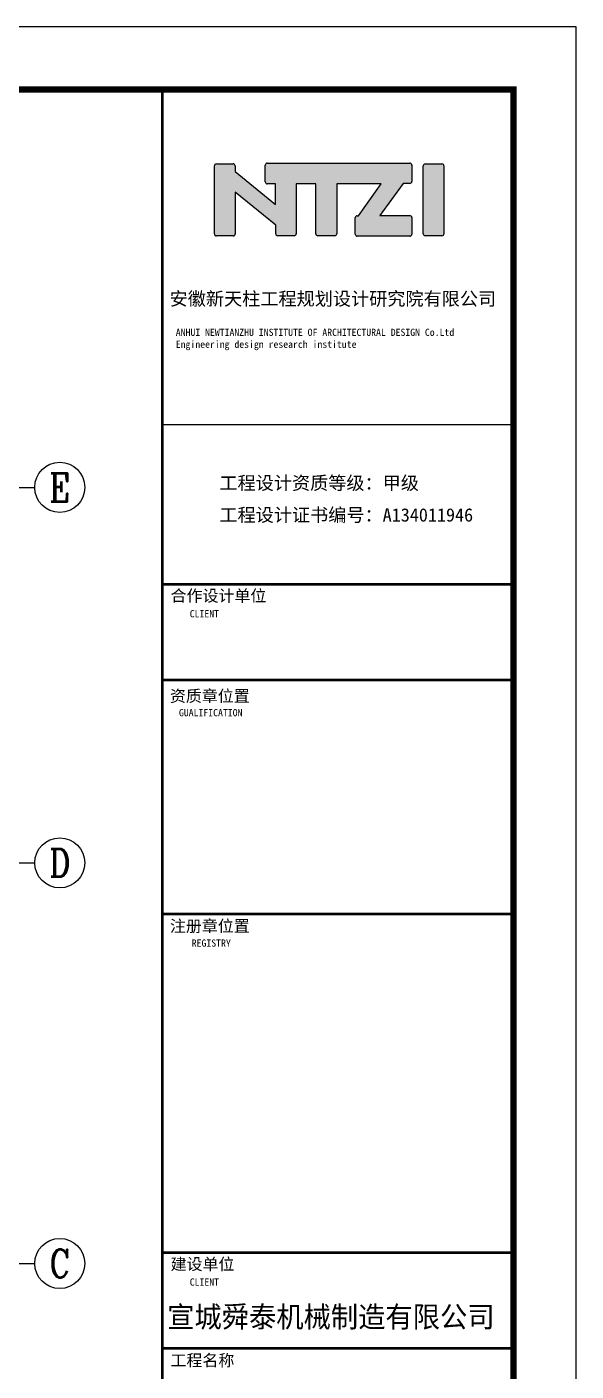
# Model space of a CAD drawing. Extents: x -522490 to 417652, y 450811 to 1108047.
# Drawn here: x 393976 to 402752, y 894913 to 916390 of the extents above; entities that cross this region are included whole.
import ezdxf
from ezdxf.enums import TextEntityAlignment as Align

# ---------------------------------------------------------------- set-up
doc = ezdxf.new("R2010")
doc.units = 0
doc.header["$LTSCALE"] = 1000
doc.header["$MEASUREMENT"] = 0
for name, color, linetype in [('46', 7, 'Continuous'), ('AXIS', 3, 'Continuous'), ('AXIS_TEXT', 7, 'Continuous'), ('PUB_TEXT', 7, 'Continuous'), ('PUB_TITLE', 4, 'Continuous')]:
    doc.layers.add(name, color=color, linetype=linetype)
doc.styles.add('-黑体', font='', dxfattribs={"width": 0.8})
doc.styles.add('_TCH_AXIS', font='COMPLEX', dxfattribs={"bigfont": 'GBCBIG'})
doc.styles.add('COMPLEX', font='COMPLEX')
doc.styles.add('TQ', font='')
doc.styles.get('-黑体').set_extended_font_data('Microsoft YaHei')
doc.styles.get('TQ').set_extended_font_data('SimSun')

# ---------------------------------------------------------------- blocks, each defined once
blk = doc.blocks.new('_AXISO')
blk.add_circle((0, 0), 0.5)
at = {"layer": 'AXIS_TEXT', "style": 'COMPLEX', "width": 1.041667}
blk.add_attdef('A', text='', height=0.56, dxfattribs=at).set_placement((-0.25, -0.28), (0.25, -0.28), align=Align.FIT)

msp = doc.modelspace()

# ---------------------------------------------------------------- hatches: boundary and pattern name
h = msp.add_hatch(color=256)
h.paths.add_polyline_path([(397305.1, 913750.4), (397951.7, 913221.8), (397951.7, 913084.5, 0.4142136), (397983.7, 913052.5), (398246.8, 913052.5, 0.4142136), (398278.8, 913084.5), (398278.8, 913883.5), (398592.5, 913883.5), (398592.5, 913085.8, 0.4142136), (398624.5, 913053.8), (398894.5, 913053.8, 0.4142136), (398926.5, 913085.8), (398926.5, 913883.3), (399639.1, 913883.3), (399277, 913372.1), (399254.9, 913372.1, 0.4142136), (399222.9, 913340.1), (399222.9, 913077.5, 0.4142136), (399254.9, 913045.5), (400095.2, 913045.5, 0.4142136), (400127.2, 913077.5), (400127.2, 913342.3, 0.4142136), (400095.2, 913374.3), (399615, 913374.3), (399989.5, 913888.2), (400096, 913888.2, 0.4142136), (400128, 913920.2), (400128, 914180.7, 0.4142136), (400096, 914212.7), (397817.4, 914212.7, 0.4142136), (397785.4, 914180.7), (397785.4, 913914.1, 0.4142136), (397817.4, 913882.1), (397948.5, 913882.1), (397948.5, 913554), (397303.3, 914081), (397303.5, 914169.5, 0.4148904), (397271.5, 914201.5), (397003.5, 914201.5, 0.4142136), (396971.5, 914169.5), (396971.5, 913082.3, 0.4142136), (397003.5, 913050.3), (397273.1, 913050.3, 0.4142136), (397305.1, 913082.3)])
h.paths.add_polyline_path([(400309.2, 913084.5, 0.4142136), (400341.2, 913052.5), (400608.6, 913052.5, 0.4142136), (400640.6, 913084.5), (400640.6, 914168.5, 0.4142136), (400608.6, 914200.5), (400341.2, 914200.5, 0.4142136), (400309.2, 914168.5)])

# ---------------------------------------------------------------- linework, layer by layer
for p, q in [((396971.5, 913082.3, 0), (396971.5, 914169.5, 0)), ((397003.5, 914201.5, 0), (397271.5, 914201.5, 0)), ((397303.5, 914169.5, 0), (397303.3, 914081, 0)), ((397303.3, 914081, 0), (397948.5, 913554, 0)), ((397785.4, 913914.1, 0), (397785.4, 914180.7, 0)), ((397817.4, 914212.7, 0), (400096, 914212.7, 0)), ((400128, 914180.7, 0), (400128, 913920.2, 0)), ((400309.2, 913084.5, 0), (400309.2, 914168.5, 0)), ((400341.2, 914200.5, 0), (400608.6, 914200.5, 0)), ((400640.6, 914168.5, 0), (400640.6, 913084.5, 0)), ((397948.5, 913882.1, 0), (397817.4, 913882.1, 0)), ((397948.5, 913554, 0), (397948.5, 913882.1, 0)), ((398592.5, 913883.5, 0), (398278.8, 913883.5, 0)), ((398278.8, 913883.5, 0), (398278.8, 913084.5, 0)), ((398592.5, 913085.8, 0), (398592.5, 913883.5, 0)), ((399639.1, 913883.3, 0), (398926.5, 913883.3, 0)), ((398926.5, 913883.3, 0), (398926.5, 913085.8, 0)), ((399277, 913372.1, 0), (399639.1, 913883.3, 0)), ((399989.5, 913888.2, 0), (399615, 913374.3, 0)), ((400096, 913888.2, 0), (399989.5, 913888.2, 0)), ((397951.7, 913221.8, 0), (397305.1, 913750.4, 0)), ((397305.1, 913750.4, 0), (397305.1, 913082.3, 0)), ((397951.7, 913084.5, 0), (397951.7, 913221.8, 0)), ((399222.9, 913077.5, 0), (399222.9, 913340.1, 0)), ((399254.9, 913372.1, 0), (399277, 913372.1, 0)), ((399615, 913374.3, 0), (400095.2, 913374.3, 0)), ((400127.2, 913342.3, 0), (400127.2, 913077.5, 0)), ((397273.1, 913050.3, 0), (397003.5, 913050.3, 0)), ((398246.8, 913052.5, 0), (397983.7, 913052.5, 0)), ((398894.5, 913053.8, 0), (398624.5, 913053.8, 0)), ((400095.2, 913045.5, 0), (399254.9, 913045.5, 0)), ((400608.6, 913052.5, 0), (400341.2, 913052.5, 0))]:
    msp.add_line(p, q)
for centre, start, end in [((397003.5, 914169.5), 90, 180), ((397271.5, 914169.5), 359.86763, 90), ((397817.4, 914180.7), 90, 180), ((400096, 914180.7), 0, 90), ((400341.2, 914168.5), 90, 180), ((400608.6, 914168.5), 0, 90), ((397817.4, 913914.1), 180, 270), ((400096, 913920.2), 270, 0), ((399254.9, 913340.1), 90, 180), ((400095.2, 913342.3), 0, 90), ((397003.5, 913082.3), 180, 270), ((397273.1, 913082.3), 270, 0), ((397983.7, 913084.5), 180, 270), ((398246.8, 913084.5), 270, 0), ((398624.5, 913085.8), 180, 270), ((398894.5, 913085.8), 270, 0), ((399254.9, 913077.5), 180, 270), ((400095.2, 913077.5), 270, 0), ((400341.2, 913084.5), 180, 270), ((400608.6, 913084.5), 270, 0)]:
    msp.add_arc(centre, 32, start, end)
at = {"layer": 'AXIS'}
for p, q in [((390100.6, 909032.7), (394100.6, 909032.7)), ((390100.6, 903032.7), (394100.6, 903032.7)), ((390100.6, 896632.7), (394100.6, 896632.7))]:
    msp.add_line(p, q, dxfattribs=at)
at = {"layer": 'PUB_TEXT'}
for q in [(401016.6, 915389.7), (401752.5, 914860.1)]:
    msp.add_line((401752.5, 915389.7), q, dxfattribs=at)
at = {"layer": 'PUB_TITLE'}
msp.add_line((401752.5, 915389.7), (396142.5, 915389.7), dxfattribs=at)
at = {"layer": 'PUB_TITLE', "lineweight": 40}
msp.add_line((396140, 905954.4), (401750, 905954.4), dxfattribs=at)
at = {"layer": 'PUB_TITLE'}
msp.add_lwpolyline([(343352.5, 874389.7), (402752.5, 874389.7), (402752.5, 916389.7), (343352.5, 916389.7)], close=True, dxfattribs=at)
at = {"layer": 'PUB_TITLE', "const_width": 100}
msp.add_lwpolyline([(345852.5, 875389.7), (401752.5, 875389.7), (401752.5, 915389.7), (345852.5, 915389.7)], close=True, dxfattribs=at)
at = {"layer": 'PUB_TITLE', "lineweight": 40}
for points, const_width in [([(396142.5, 915389.7), (396142.5, 875389.7)], 42.5), ([(396142.5, 910034.7), (401752.5, 910034.7)], 25.5), ([(396142.5, 907484.7), (401752.5, 907484.7)], 42.5), ([(396142.5, 905954.7), (401752.5, 905954.7)], 42.5), ([(396140, 902214.4), (401750, 902214.4)], 42.5), ([(396142.5, 896806.6), (401752.5, 896806.6)], 42.5), ([(396142.5, 895276.6), (401752.5, 895276.6)], 42.5)]:
    msp.add_lwpolyline(points, dxfattribs=dict(at, const_width=const_width))

# ---------------------------------------------------------------- block references
at = {"layer": 'AXIS'}
ref = msp.add_blockref('_AXISO', (394500.6, 909032.7), dxfattribs=dict(at, xscale=800, yscale=800, zscale=800))
ref.add_attrib('A', 'E', dxfattribs={"layer": 'AXIS_TEXT', "height": 448.3, "style": '_TCH_AXIS', "width": 0.982456}).set_placement((394332.8, 908808.6), (394668.4, 908808.6), align=Align.FIT)
ref = msp.add_blockref('_AXISO', (394500.6, 903032.7), dxfattribs=dict(at, xscale=800, yscale=800, zscale=800))
ref.add_attrib('A', 'D', dxfattribs={"layer": 'AXIS_TEXT', "height": 448.3, "style": '_TCH_AXIS', "width": 0.924665}).set_placement((394332.8, 902808.6), (394668.4, 902808.6), align=Align.FIT)
ref = msp.add_blockref('_AXISO', (394500.6, 896632.7), dxfattribs=dict(at, xscale=800, yscale=800, zscale=800))
ref.add_attrib('A', 'C', dxfattribs={"layer": 'AXIS_TEXT', "height": 452, "style": '_TCH_AXIS', "width": 1.024}).set_placement((394335.3, 896406.8), (394665.9, 896406.8), align=Align.FIT)

# ---------------------------------------------------------------- texts
at = {"layer": '46', "linetype": 'Continuous', "style": '-黑体', "width": 0.95}
msp.add_text('宣城舜泰机械制造有限公司', height=336.496, dxfattribs=at).set_placement((396217, 895612))
at = {"layer": 'PUB_TEXT', "char_height": 212.5, "attachment_point": 1, "style": 'TQ'}
for s, insert in [('安徽新天柱工程规划设计研究院有限公司 ', (396256.6, 912152.5)), ('工程设计资质等级：甲级 ', (397052.4, 909208.7)), ('工程设计证书编号：A134011946', (397052.4, 908698.7))]:
    msp.add_mtext(s, dxfattribs=dict(at, insert=insert))
at = {"layer": 'PUB_TEXT', "attachment_point": 1, "style": 'TQ'}
for s, insert, char_height, width in [('ANHUI NEWTIANZHU INSTITUTE OF ARCHITECTURAL DESIGN Co.Ltd\\PEngineering design research institute', (396354.8, 911567.3), 114.75, 5257.354), ('合作设计单位', (396271.9, 907394.8), 187, 1749.26), ('CLIENT', (396578, 907071.8), 114.75, 2399.55), ('资质章位置', (396261.2, 905793.1), 187, 2125), ('GUALIFICATION', (396405.7, 905490.4), 114.75, 2680.9), ('注册章位置', (396261.2, 902117.8), 187, 1530), ('REGISTRY', (396609.8, 901809.7), 114.75, 2399.55), ('建设单位', (396271.9, 896716.8), 187, 1111.8), ('CLIENT', (396578, 896393.8), 114.75, 2399.55), ('工程名称', (396270.4, 895178.5), 187, 1111.8)]:
    msp.add_mtext(s, dxfattribs=dict(at, insert=insert, char_height=char_height, width=width))

doc.saveas('drawing.dxf')
